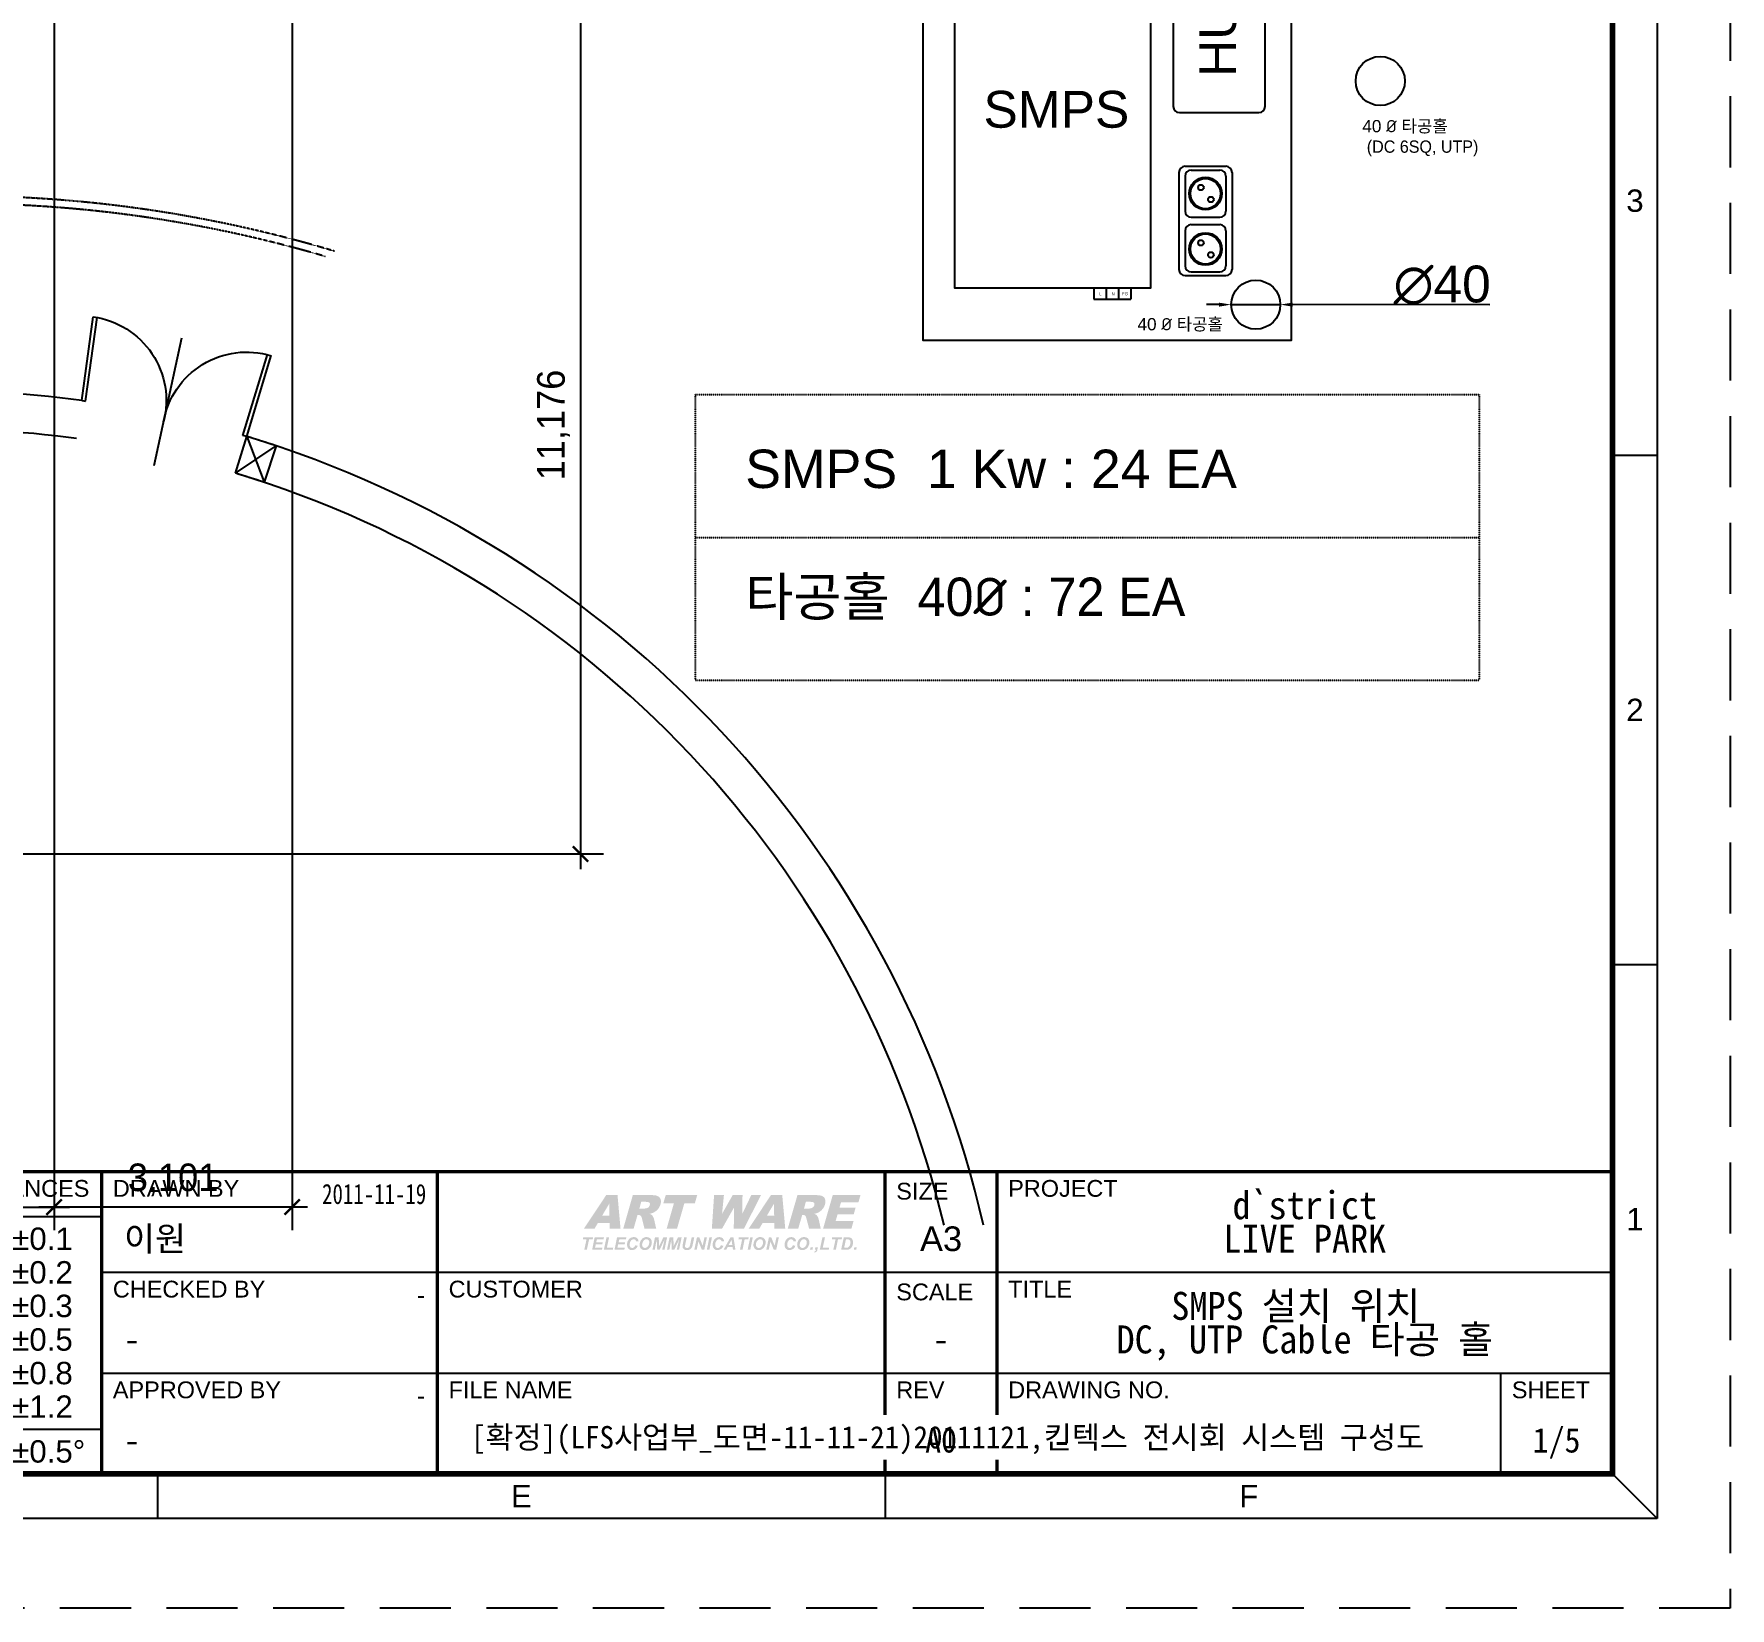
# Model space of a CAD drawing. Header units: millimetres. Extents: x -9372 to 300256, y -58520 to 166772.
# Drawn here: x 29767 to 51864, y -58520 to -38014 of the extents above; entities that cross this region are included whole.
import ezdxf
from ezdxf.enums import TextEntityAlignment as Align

# ---------------------------------------------------------------- set-up
doc = ezdxf.new("R2010")
doc.units = ezdxf.units.MM
for name, pattern in [('HIDDEN', [9.525, 6.35, -3.175]), ('HIDDEN2', [0.1875, 0.125, -0.0625]), ('JIS_02_1.0', [2, 1, -1])]:
    doc.linetypes.add(name, pattern=pattern)
for name, color, linetype in [('2-몰탈', 9, 'Continuous'), ('arredi', 3, 'Continuous'), ('Layout01', 3, 'Continuous'), ('SMPS 박스', 7, 'Continuous'), ('원본-1층 평면도$0$200-EquipID-2d', 7, 'Continuous'), ('타공홀', 1, 'Continuous')]:
    doc.layers.add(name, color=color, linetype=linetype)
doc.layers.add('Outline01', color=5, linetype='HIDDEN', plot=False)
doc.styles.add('AW01', font='GulimChe.ttf')
doc.styles.add('LAY-OUT', font='HYWULM.TTF')
doc.styles.get("Standard").update_dxf_attribs({"font": 'ARIAL.TTF'})
doc.dimstyles.new('ARTware', dxfattribs={"dimtxt": 30, "dimasz": 10, "dimexe": 1.25, "dimexo": 10, "dimtad": 1, "dimtxsty": 'Standard', "dimcen": 2.5, "dimclrt": 1, "dimadec": 0, "dimazin": 0, "dimtfac": 1, "dimtmove": 0, "dimatfit": 3, "dimfxl": 1, "dimarcsym": 0})
doc.dimstyles.new('SCALE 200', dxfattribs={"dimscale": 200, "dimtxt": 1.8, "dimasz": 1, "dimexe": 1.5, "dimexo": 2, "dimgap": 0.7, "dimtad": 1, "dimdec": 0, "dimzin": 0, "dimlunit": 6, "dimtxsty": 'LAY-OUT', "dimblk": 'ARCHTICK', "dimcen": 0, "dimdle": 1, "dimclrd": 8, "dimclre": 8, "dimclrt": 6, "dimadec": 0, "dimazin": 0, "dimtfac": 1, "dimtdec": 0, "dimtix": 1, "dimtmove": 2, "dimatfit": 0, "dimldrblk": 'ARCHTICK', "dimfxl": 1.5, "dimtolj": 1, "dimtzin": 0, "dimarcsym": 0})

# ---------------------------------------------------------------- blocks, each defined once
blk = doc.blocks.new('*D6')
at = {"layer": 'Defpoints', "color": 0}
for p in [(-626.1, 14915.9), (-586.1, 14915.9)]:
    blk.add_point(p, dxfattribs=at)
at = {"layer": 'SMPS 박스', "color": 0, "lineweight": -2}
for p, q in [((-636.1, 14915.9), (-646.1, 14915.9)), ((-626.1, 14915.9), (-586.1, 14915.9)), ((-415.6, 14915.8), (-576.1, 14915.9))]:
    blk.add_line(p, q, dxfattribs=at)
at = {"layer": 'SMPS 박스', "color": 0}
for points in [[(-636.1, 14917.5), (-636.1, 14914.2), (-626.1, 14915.9)], [(-576.1, 14917.5), (-576.1, 14914.2), (-586.1, 14915.9)]]:
    blk.add_solid(points, dxfattribs=at)
at = {"layer": 'SMPS 박스', "color": 1, "insert": (-454.3, 14931.7), "char_height": 30, "attachment_point": 5, "rotation": 359.9745}
blk.add_mtext('∅40', dxfattribs=at)
blk = doc.blocks.new('TEMPLATE_AW_A3_04')
at = {"layer": 'Layout01'}
h = blk.add_hatch(color=256, dxfattribs=at)
h.paths.add_polyline_path([(320.86, 33.9), (320.59, 36.9), (319.58, 36.9), (317.59, 33.9), (318.54, 33.9), (318.83, 34.4), (319.88, 34.4), (319.89, 33.9)])
h.paths.add_polyline_path([(319.87, 35.05), (319.21, 35.05), (319.85, 36.13)], flags=16)
h = blk.add_hatch(color=256, dxfattribs=at)
h.paths.add_polyline_path([(323.66, 36.9), (323.5, 36.9), (321.96, 36.9), (321.1, 33.9), (322.03, 33.9), (322.38, 35.12), (322.46, 35.12), (322.57, 35.11), (322.67, 35.05), (322.68, 35.04), (322.73, 34.95), (322.77, 34.82), (323, 33.9), (324.05, 33.9), (323.85, 34.77), (323.83, 34.84), (323.77, 34.96), (323.73, 35.04), (323.67, 35.11), (323.67, 35.12), (323.58, 35.17), (323.46, 35.23), (323.56, 35.25), (323.7, 35.29), (323.82, 35.35), (323.85, 35.36), (323.98, 35.44), (324.09, 35.53), (324.2, 35.64), (324.24, 35.69), (324.31, 35.8), (324.38, 35.93), (324.43, 36.07), (324.46, 36.21), (324.47, 36.33), (324.46, 36.45), (324.43, 36.56), (324.4, 36.62), (324.33, 36.71), (324.24, 36.78), (324.14, 36.83), (324.13, 36.83), (324.04, 36.86), (323.93, 36.88), (323.81, 36.89)])
h.paths.add_polyline_path([(322.71, 36.3), (323.12, 36.3), (323.25, 36.29), (323.37, 36.26), (323.45, 36.22), (323.49, 36.13), (323.47, 36), (323.45, 35.94), (323.37, 35.82), (323.32, 35.78), (323.19, 35.73), (323.03, 35.7), (322.93, 35.69), (322.54, 35.69)], flags=16)
for points in [[(327.5, 36.16), (327.71, 36.9), (324.9, 36.9), (324.68, 36.16), (325.63, 36.16), (324.98, 33.9), (325.91, 33.9), (326.56, 36.16)], [(331.89, 33.9), (333.41, 36.9), (332.54, 36.9), (331.74, 35.22), (331.76, 36.9), (330.88, 36.9), (329.93, 35.22), (330.1, 36.9), (329.22, 36.9), (329.02, 33.9), (329.93, 33.9), (331, 35.79), (330.98, 33.9)], [(342.12, 36.26), (342.3, 36.9), (339.82, 36.9), (338.96, 33.9), (341.49, 33.9), (341.68, 34.58), (340.08, 34.58), (340.25, 35.17), (341.69, 35.17), (341.87, 35.79), (340.43, 35.79), (340.56, 36.26)]]:
    blk.add_hatch(color=256, dxfattribs=at).paths.add_polyline_path(points)
h = blk.add_hatch(color=256, dxfattribs=at)
h.paths.add_polyline_path([(335.58, 33.9), (335.31, 36.9), (334.3, 36.9), (332.31, 33.9), (333.26, 33.9), (333.55, 34.4), (334.6, 34.4), (334.61, 33.9)])
h.paths.add_polyline_path([(334.59, 35.05), (333.93, 35.05), (334.57, 36.13)], flags=16)
h = blk.add_hatch(color=256, dxfattribs=at)
h.paths.add_polyline_path([(338.37, 36.9), (338.21, 36.9), (336.67, 36.9), (335.8, 33.9), (336.74, 33.9), (337.09, 35.12), (337.17, 35.12), (337.28, 35.11), (337.37, 35.05), (337.38, 35.04), (337.43, 34.95), (337.47, 34.82), (337.71, 33.9), (338.75, 33.9), (338.56, 34.77), (338.54, 34.84), (338.48, 34.96), (338.43, 35.04), (338.38, 35.11), (338.37, 35.12), (338.29, 35.17), (338.17, 35.23), (338.27, 35.25), (338.41, 35.29), (338.53, 35.35), (338.56, 35.36), (338.68, 35.44), (338.8, 35.53), (338.9, 35.64), (338.94, 35.69), (339.02, 35.8), (339.08, 35.93), (339.13, 36.07), (339.16, 36.21), (339.17, 36.33), (339.16, 36.45), (339.13, 36.56), (339.1, 36.62), (339.04, 36.71), (338.95, 36.78), (338.84, 36.83), (338.84, 36.83), (338.75, 36.86), (338.64, 36.88), (338.51, 36.89)])
h.paths.add_polyline_path([(337.42, 36.3), (337.83, 36.3), (337.96, 36.29), (338.08, 36.26), (338.15, 36.22), (338.19, 36.13), (338.18, 36), (338.16, 35.94), (338.07, 35.82), (338.02, 35.78), (337.89, 35.73), (337.74, 35.7), (337.64, 35.69), (337.25, 35.69)], flags=16)
h = blk.add_hatch(color=256, dxfattribs=at)
h.paths.add_polyline_path([(341.75, 32.22), (341.96, 32.22), (341.92, 32.01), (341.7, 32.01)])
h.paths.add_polyline_path([(341.27, 32.93), (341.31, 32.91), (341.37, 32.85), (341.38, 32.83), (341.4, 32.76), (341.41, 32.67), (341.41, 32.67), (341.4, 32.58), (341.38, 32.5), (341.36, 32.43), (341.34, 32.39), (341.3, 32.32), (341.24, 32.26), (341.21, 32.24), (341.14, 32.2), (341.13, 32.2), (341.06, 32.19), (340.96, 32.19), (340.84, 32.19), (341, 32.94), (341.13, 32.94), (341.21, 32.94)], flags=16)
h.paths.add_polyline_path([(341.04, 32.01), (341.12, 32.02), (341.19, 32.02), (341.26, 32.04), (341.33, 32.08), (341.39, 32.12), (341.42, 32.14), (341.48, 32.2), (341.53, 32.27), (341.57, 32.34), (341.57, 32.35), (341.6, 32.42), (341.62, 32.5), (341.63, 32.58), (341.64, 32.66), (341.63, 32.74), (341.62, 32.82), (341.6, 32.87), (341.57, 32.94), (341.55, 32.98), (341.49, 33.04), (341.47, 33.06), (341.39, 33.1), (341.35, 33.11), (341.27, 33.12), (341.21, 33.13), (341.11, 33.13), (340.81, 33.13), (340.57, 32.01), (340.97, 32.01)])
h.paths.add_polyline_path([(340.66, 33.13), (339.77, 33.13), (339.74, 32.94), (340.07, 32.94), (339.87, 32.01), (340.1, 32.01), (340.29, 32.94), (340.62, 32.94)])
h.paths.add_polyline_path([(339.13, 33.13), (338.9, 33.13), (338.66, 32.01), (339.46, 32.01), (339.5, 32.2), (338.93, 32.2)])
h.paths.add_polyline_path([(338.49, 32.22), (338.27, 32.22), (338.22, 32.01), (338.32, 32.01), (338.32, 31.98), (338.28, 31.91), (338.27, 31.9), (338.2, 31.87), (338.17, 31.77), (338.21, 31.77), (338.29, 31.79), (338.35, 31.83), (338.39, 31.88), (338.43, 31.95), (338.45, 32.04)])
h.paths.add_polyline_path([(337.84, 32.22), (338.05, 32.22), (338.01, 32.01), (337.79, 32.01)])
h.paths.add_polyline_path([(336.86, 32.04), (336.93, 32.01), (337.01, 31.99), (337.1, 31.99), (337.12, 31.99), (337.2, 31.99), (337.28, 32.01), (337.35, 32.04), (337.42, 32.08), (337.44, 32.09), (337.5, 32.14), (337.56, 32.19), (337.61, 32.26), (337.65, 32.33), (337.66, 32.36), (337.69, 32.44), (337.72, 32.52), (337.73, 32.59), (337.73, 32.68), (337.73, 32.73), (337.72, 32.82), (337.69, 32.89), (337.65, 32.96), (337.61, 33.02), (337.57, 33.05), (337.51, 33.09), (337.44, 33.12), (337.36, 33.14), (337.27, 33.15), (337.23, 33.15), (337.14, 33.14), (337.07, 33.12), (336.99, 33.08), (336.97, 33.07), (336.91, 33.03), (336.84, 32.97), (336.79, 32.91), (336.77, 32.88), (336.73, 32.81), (336.7, 32.74), (336.67, 32.66), (336.66, 32.61), (336.65, 32.53), (336.64, 32.45), (336.65, 32.4), (336.66, 32.31), (336.69, 32.24), (336.72, 32.17), (336.77, 32.11), (336.84, 32.06)])
h.paths.add_polyline_path([(337.5, 32.59), (337.48, 32.51), (337.45, 32.43), (337.41, 32.36), (337.36, 32.29), (337.31, 32.24), (337.28, 32.23), (337.2, 32.19), (337.13, 32.18), (337.08, 32.18), (337, 32.21), (336.94, 32.26), (336.91, 32.3), (336.88, 32.37), (336.87, 32.45), (336.87, 32.49), (336.88, 32.57), (336.9, 32.65), (336.94, 32.73), (336.98, 32.8), (336.99, 32.81), (337.04, 32.87), (337.1, 32.92), (337.17, 32.95), (337.25, 32.95), (337.29, 32.95), (337.37, 32.93), (337.43, 32.88), (337.47, 32.83), (337.49, 32.76), (337.5, 32.67), (337.5, 32.67)], flags=16)
h.paths.add_polyline_path([(336.12, 33.15), (336.05, 33.14), (335.97, 33.13), (335.89, 33.1), (335.82, 33.06), (335.82, 33.06), (335.75, 33.02), (335.69, 32.96), (335.64, 32.89), (335.6, 32.82), (335.59, 32.79), (335.56, 32.72), (335.54, 32.64), (335.53, 32.56), (335.53, 32.47), (335.53, 32.4), (335.54, 32.31), (335.56, 32.23), (335.6, 32.17), (335.64, 32.11), (335.66, 32.09), (335.72, 32.05), (335.79, 32.01), (335.87, 31.99), (335.96, 31.99), (335.98, 31.99), (336.06, 32), (336.14, 32.02), (336.21, 32.05), (336.28, 32.09), (336.3, 32.11), (336.36, 32.16), (336.41, 32.22), (336.45, 32.3), (336.48, 32.38), (336.25, 32.41), (336.23, 32.36), (336.19, 32.29), (336.14, 32.24), (336.13, 32.23), (336.06, 32.19), (335.98, 32.18), (335.95, 32.18), (335.88, 32.2), (335.82, 32.25), (335.79, 32.3), (335.76, 32.37), (335.75, 32.46), (335.75, 32.47), (335.76, 32.55), (335.77, 32.63), (335.8, 32.71), (335.83, 32.77), (335.88, 32.84), (335.93, 32.89), (335.96, 32.91), (336.03, 32.94), (336.11, 32.95), (336.18, 32.94), (336.25, 32.9), (336.3, 32.85), (336.32, 32.76), (336.54, 32.78), (336.53, 32.85), (336.5, 32.93), (336.46, 32.99), (336.41, 33.05), (336.35, 33.09), (336.28, 33.12), (336.2, 33.14)])
h.paths.add_polyline_path([(334.25, 32.76), (334.56, 32.01), (334.77, 32.01), (335.01, 33.13), (334.79, 33.13), (334.63, 32.38), (334.33, 33.13), (334.12, 33.13), (333.88, 32.01), (334.1, 32.01)])
h.paths.add_polyline_path([(333.23, 33.14), (333.15, 33.12), (333.08, 33.08), (333.06, 33.07), (332.99, 33.03), (332.93, 32.97), (332.88, 32.91), (332.86, 32.88), (332.82, 32.81), (332.79, 32.74), (332.76, 32.66), (332.75, 32.61), (332.74, 32.53), (332.73, 32.45), (332.73, 32.4), (332.75, 32.31), (332.78, 32.24), (332.81, 32.17), (332.86, 32.11), (332.93, 32.06), (332.95, 32.04), (333.02, 32.01), (333.1, 31.99), (333.19, 31.99), (333.2, 31.99), (333.29, 31.99), (333.37, 32.01), (333.44, 32.04), (333.51, 32.08), (333.53, 32.09), (333.59, 32.14), (333.65, 32.19), (333.7, 32.26), (333.74, 32.33), (333.75, 32.36), (333.78, 32.44), (333.8, 32.52), (333.82, 32.59), (333.82, 32.68), (333.82, 32.73), (333.81, 32.82), (333.78, 32.89), (333.74, 32.96), (333.69, 33.02), (333.66, 33.05), (333.6, 33.09), (333.52, 33.12), (333.45, 33.14), (333.36, 33.15), (333.32, 33.15)])
h.paths.add_polyline_path([(333.19, 32.92), (333.26, 32.95), (333.34, 32.95), (333.38, 32.95), (333.46, 32.93), (333.52, 32.88), (333.56, 32.83), (333.58, 32.76), (333.59, 32.67), (333.59, 32.67), (333.59, 32.59), (333.57, 32.51), (333.54, 32.43), (333.5, 32.36), (333.45, 32.29), (333.4, 32.24), (333.37, 32.23), (333.29, 32.19), (333.21, 32.18), (333.17, 32.18), (333.09, 32.21), (333.03, 32.26), (333, 32.3), (332.97, 32.37), (332.96, 32.45), (332.96, 32.49), (332.97, 32.57), (332.99, 32.65), (333.02, 32.73), (333.07, 32.8), (333.08, 32.81), (333.13, 32.87)], flags=16)
h.paths.add_polyline_path([(332.22, 32.01), (332.45, 33.13), (332.68, 33.13), (332.45, 32.01)])
h.paths.add_polyline_path([(332.31, 33.13), (331.43, 33.13), (331.39, 32.94), (331.72, 32.94), (331.53, 32.01), (331.76, 32.01), (331.95, 32.94), (332.28, 32.94)])
h.paths.add_polyline_path([(330.85, 32.44), (330.51, 32.44), (330.78, 32.89)], flags=16)
h.paths.add_polyline_path([(330.43, 32.26), (330.87, 32.26), (330.91, 32.01), (331.13, 32.01), (330.95, 33.13), (330.69, 33.13), (330.06, 32.01), (330.3, 32.01)])
h.paths.add_polyline_path([(330.07, 32.93), (330.03, 32.99), (329.98, 33.05), (329.92, 33.09), (329.85, 33.12), (329.77, 33.14), (329.69, 33.15), (329.62, 33.14), (329.54, 33.13), (329.46, 33.1), (329.39, 33.06), (329.39, 33.06), (329.32, 33.02), (329.26, 32.96), (329.21, 32.89), (329.17, 32.82), (329.16, 32.79), (329.13, 32.72), (329.11, 32.64), (329.1, 32.56), (329.09, 32.47), (329.1, 32.4), (329.11, 32.31), (329.13, 32.23), (329.17, 32.17), (329.21, 32.11), (329.23, 32.09), (329.29, 32.05), (329.36, 32.01), (329.44, 31.99), (329.53, 31.99), (329.55, 31.99), (329.63, 32), (329.71, 32.02), (329.78, 32.05), (329.85, 32.09), (329.87, 32.11), (329.93, 32.16), (329.98, 32.22), (330.02, 32.3), (330.05, 32.38), (329.82, 32.41), (329.8, 32.36), (329.76, 32.29), (329.71, 32.24), (329.7, 32.23), (329.63, 32.19), (329.55, 32.18), (329.52, 32.18), (329.45, 32.2), (329.39, 32.25), (329.36, 32.3), (329.33, 32.37), (329.32, 32.46), (329.32, 32.47), (329.33, 32.55), (329.34, 32.63), (329.37, 32.71), (329.4, 32.77), (329.45, 32.84), (329.5, 32.89), (329.53, 32.91), (329.6, 32.94), (329.68, 32.95), (329.75, 32.94), (329.82, 32.9), (329.87, 32.85), (329.89, 32.76), (330.11, 32.78), (330.1, 32.85)])
h.paths.add_polyline_path([(328.57, 32.01), (328.8, 33.13), (329.03, 33.13), (328.8, 32.01)])
h.paths.add_polyline_path([(328.13, 32.01), (328.34, 32.01), (328.58, 33.13), (328.36, 33.13), (328.2, 32.38), (327.9, 33.13), (327.69, 33.13), (327.45, 32.01), (327.67, 32.01), (327.82, 32.76)])
h.paths.add_polyline_path([(326.4, 32.29), (326.41, 32.21), (326.45, 32.15), (326.5, 32.09), (326.56, 32.04), (326.63, 32.01), (326.71, 31.99), (326.8, 31.99), (326.84, 31.99), (326.93, 32), (327, 32.02), (327.07, 32.05), (327.13, 32.1), (327.18, 32.15), (327.23, 32.22), (327.25, 32.27), (327.28, 32.34), (327.3, 32.42), (327.32, 32.52), (327.45, 33.13), (327.22, 33.13), (327.09, 32.52), (327.08, 32.45), (327.05, 32.36), (327.03, 32.31), (327.01, 32.26), (326.95, 32.21), (326.89, 32.19), (326.81, 32.18), (326.73, 32.19), (326.67, 32.23), (326.64, 32.26), (326.62, 32.33), (326.62, 32.37), (326.65, 32.52), (326.78, 33.13), (326.55, 33.13), (326.43, 32.54), (326.41, 32.46), (326.4, 32.4), (326.4, 32.33)])
h.paths.add_polyline_path([(326.1, 32.94), (325.88, 32.01), (326.09, 32.01), (326.32, 33.13), (325.99, 33.13), (325.61, 32.34), (325.58, 33.13), (325.25, 33.13), (325.01, 32.01), (325.22, 32.01), (325.4, 32.94), (325.44, 32.01), (325.66, 32.01)])
h.paths.add_polyline_path([(324.8, 32.94), (324.58, 32.01), (324.79, 32.01), (325.02, 33.13), (324.69, 33.13), (324.31, 32.34), (324.27, 33.13), (323.94, 33.13), (323.71, 32.01), (323.92, 32.01), (324.09, 32.94), (324.14, 32.01), (324.35, 32.01)])
h.paths.add_polyline_path([(323.15, 33.15), (323.07, 33.14), (322.99, 33.12), (322.92, 33.08), (322.9, 33.07), (322.83, 33.03), (322.77, 32.97), (322.72, 32.91), (322.69, 32.88), (322.65, 32.81), (322.62, 32.74), (322.6, 32.66), (322.58, 32.61), (322.57, 32.53), (322.57, 32.45), (322.57, 32.4), (322.58, 32.31), (322.61, 32.24), (322.64, 32.17), (322.69, 32.11), (322.76, 32.06), (322.79, 32.04), (322.86, 32.01), (322.94, 31.99), (323.02, 31.99), (323.04, 31.99), (323.12, 31.99), (323.2, 32.01), (323.28, 32.04), (323.35, 32.08), (323.36, 32.09), (323.42, 32.14), (323.48, 32.19), (323.53, 32.26), (323.57, 32.33), (323.59, 32.36), (323.62, 32.44), (323.64, 32.52), (323.65, 32.59), (323.66, 32.68), (323.65, 32.73), (323.64, 32.82), (323.61, 32.89), (323.58, 32.96), (323.53, 33.02), (323.49, 33.05), (323.43, 33.09), (323.36, 33.12), (323.28, 33.14), (323.19, 33.15)])
h.paths.add_polyline_path([(323.37, 32.43), (323.33, 32.36), (323.28, 32.29), (323.23, 32.24), (323.2, 32.23), (323.13, 32.19), (323.05, 32.18), (323, 32.18), (322.93, 32.21), (322.86, 32.26), (322.83, 32.3), (322.8, 32.37), (322.79, 32.45), (322.79, 32.49), (322.81, 32.57), (322.83, 32.65), (322.86, 32.73), (322.9, 32.8), (322.91, 32.81), (322.96, 32.87), (323.03, 32.92), (323.1, 32.95), (323.17, 32.95), (323.22, 32.95), (323.29, 32.93), (323.36, 32.88), (323.39, 32.83), (323.42, 32.76), (323.43, 32.67), (323.43, 32.67), (323.42, 32.59), (323.4, 32.51)], flags=16)
h.paths.add_polyline_path([(321.88, 32.18), (321.8, 32.2), (321.74, 32.25), (321.71, 32.3), (321.68, 32.37), (321.67, 32.46), (321.67, 32.47), (321.68, 32.55), (321.7, 32.63), (321.72, 32.71), (321.76, 32.77), (321.8, 32.84), (321.86, 32.89), (321.88, 32.91), (321.96, 32.94), (322.03, 32.95), (322.11, 32.94), (322.18, 32.9), (322.22, 32.85), (322.24, 32.76), (322.47, 32.78), (322.45, 32.85), (322.43, 32.93), (322.39, 32.99), (322.33, 33.05), (322.28, 33.09), (322.21, 33.12), (322.13, 33.14), (322.04, 33.15), (321.97, 33.14), (321.89, 33.13), (321.81, 33.1), (321.74, 33.06), (321.74, 33.06), (321.67, 33.02), (321.62, 32.96), (321.57, 32.89), (321.53, 32.82), (321.51, 32.79), (321.48, 32.72), (321.46, 32.64), (321.45, 32.56), (321.45, 32.47), (321.45, 32.4), (321.46, 32.31), (321.49, 32.23), (321.52, 32.17), (321.56, 32.11), (321.59, 32.09), (321.65, 32.05), (321.72, 32.01), (321.8, 31.99), (321.89, 31.99), (321.9, 31.99), (321.98, 32), (322.06, 32.02), (322.14, 32.05), (322.2, 32.09), (322.23, 32.11), (322.28, 32.16), (322.33, 32.22), (322.37, 32.3), (322.41, 32.38), (322.18, 32.41), (322.16, 32.36), (322.12, 32.29), (322.06, 32.24), (322.05, 32.23), (321.98, 32.19), (321.9, 32.18)])
h.paths.add_polyline_path([(321.38, 33.13), (320.55, 33.13), (320.32, 32.01), (321.2, 32.01), (321.24, 32.2), (320.58, 32.2), (320.65, 32.5), (321.23, 32.5), (321.27, 32.69), (320.69, 32.69), (320.75, 32.94), (321.35, 32.94)])
h.paths.add_polyline_path([(319.84, 33.13), (319.61, 33.13), (319.37, 32.01), (320.17, 32.01), (320.21, 32.2), (319.64, 32.2)])
h.paths.add_polyline_path([(319.38, 33.13), (318.55, 33.13), (318.32, 32.01), (319.2, 32.01), (319.24, 32.2), (318.58, 32.2), (318.65, 32.5), (319.23, 32.5), (319.27, 32.69), (318.69, 32.69), (318.75, 32.94), (319.35, 32.94)])
h.paths.add_polyline_path([(318.41, 33.13), (317.53, 33.13), (317.49, 32.94), (317.82, 32.94), (317.62, 32.01), (317.85, 32.01), (318.05, 32.94), (318.37, 32.94)])
for p, q in [((413.5, 289), (413.5, 8)), ((409.5, 103), (413.5, 103)), ((409.5, 57.5), (413.5, 57.5)), ((227.5, 35), (274.5, 35)), ((274.5, 30), (409.5, 30)), ((274.5, 21), (409.5, 21)), ((399.5, 21), (399.5, 12)), ((247.5, 16), (274.5, 16)), ((279.5, 12), (279.5, 8)), ((344.5, 12), (344.5, 8)), ((409.5, 12), (413.5, 8)), ((413.5, 8), (19.5, 8))]:
    blk.add_line(p, q, dxfattribs=at)
at = {"layer": 'Layout01', "const_width": 0.5}
blk.add_lwpolyline([(19.5, 285), (409.5, 285), (409.5, 12), (19.5, 12)], close=True, dxfattribs=at)
at = {"layer": 'Layout01', "const_width": 0.3}
for points in [[(19.5, 39), (409.5, 39)], [(274.5, 39), (274.5, 12)], [(304.5, 39), (304.5, 12)], [(344.5, 39), (344.5, 12)], [(354.5, 39), (354.5, 12)]]:
    blk.add_lwpolyline(points, dxfattribs=at)
at = {"layer": 'Outline01'}
blk.add_lwpolyline([(0, 297), (420, 297), (420, 0), (0, 0)], close=True, dxfattribs=at)
at = {"layer": 'Layout01'}
for s, height, p in [('3', 2, (411.5, 125.75)), ('2', 2, (411.5, 80.25)), ('GENERAL TOLERANCES', 1.5, (261, 37.5)), ('1', 2, (411.5, 34.75)), ('A3', 2.2, (349.5, 33)), ('E', 2, (312, 10)), ('F', 2, (377, 10))]:
    blk.add_text(s, height=height, dxfattribs=at).set_placement(p, align=Align.MIDDLE_CENTER)
for s, height, p in [('DRAWN BY', 1.5, (275.5, 37.5)), ('PROJECT', 1.5, (355.5, 37.5)), ('%%P0.1', 2, (266.5, 33)), ('%%P0.2', 2, (266.5, 30)), ('CHECKED BY', 1.5, (275.5, 28.5)), ('CUSTOMER', 1.5, (305.5, 28.5)), ('TITLE', 1.5, (355.5, 28.5)), ('%%P0.3', 2, (266.5, 27)), ('%%P0.5', 2, (266.5, 24)), ('%%P0.8', 2, (266.5, 21)), ('APPROVED BY', 1.5, (275.5, 19.5)), ('FILE NAME', 1.5, (305.5, 19.5)), ('REV', 1.5, (345.5, 19.5)), ('DRAWING NO.', 1.5, (355.5, 19.5)), ('SHEET', 1.5, (400.5, 19.5)), ('%%P1.2', 2, (266.5, 18)), ('%%P0.5%%D', 2, (266.5, 14))]:
    blk.add_text(s, height=height, dxfattribs=at).set_placement(p, align=Align.MIDDLE_LEFT)
for s, p in [('SIZE', (345.5, 38)), ('SCALE', (345.5, 29))]:
    blk.add_text(s, height=1.5, dxfattribs=at).set_placement(p, align=Align.TOP_LEFT)
at = {"layer": 'Layout01', "color": 2, "style": 'AW01', "width": 0.8}
for tag, p in [('DWG_DATE', (303.5, 37)), ('CHECKED_DATE', (303.5, 28)), ('APPROVED_DATE', (303.5, 19))]:
    blk.add_attdef(tag, text='', height=1.8, dxfattribs=at).set_placement(p, align=Align.MIDDLE_RIGHT)
at = {"layer": 'Layout01', "color": 2, "style": 'AW01'}
for tag, height, p in [('PROJECT1', 2.5, (382, 36)), ('PROJECT2', 2.5, (382, 33)), ('TITLE1', 2.5, (382, 27)), ('SCALE', 2.2, (349.5, 24)), ('TITLE2', 2.5, (382, 24)), ('SHEET', 2.2, (404.5, 15))]:
    blk.add_attdef(tag, text='', height=height, dxfattribs=at).set_placement(p, align=Align.MIDDLE_CENTER)
for tag, p in [('DRAWN_NAME', (276.5, 33)), ('CHECKED_NAME', (276.5, 24)), ('CUSTOMER', (306.5, 24)), ('APPROVED_NAME', (276.5, 15))]:
    blk.add_attdef(tag, text='', height=2.2, dxfattribs=at).set_placement(p, align=Align.MIDDLE_LEFT)
at = {"layer": 'Layout01', "insert": (307.5, 15), "char_height": 2, "attachment_point": 4, "style": 'AW01', "bg_fill": 2}
blk.add_mtext('[확정](LFS사업부_도면-11-11-21)20111121,킨텍스 전시회 시스템 구성도', dxfattribs=at)
at = {"layer": 'Layout01', "color": 2, "style": 'AW01'}
blk.add_attdef('REV', text='', height=2.2, dxfattribs=at).set_placement((349.5, 15), align=Align.MIDDLE_CENTER)
blk.add_attdef('DRAWING_NO', text='', height=2.5, dxfattribs=at).set_placement((359.5, 15), align=Align.MIDDLE_LEFT)
blk = doc.blocks.new('A$C0E6B04B3')
at = {"layer": '2-몰탈', "color": 8, "ltscale": 0.5}
for p, q in [((766, 2302), (0, 1512)), ((802, 2267), (37, 1478)), ((766, 2302), (802, 2267)), ((2418, 929), (1786, 30)), ((2459, 900), (1826, 0)), ((2459, 900), (2418, 929))]:
    blk.add_line(p, q, dxfattribs=at)
for centre, start, end in [((766, 2302), 225.8758, 322.6302), ((2459, 900), 138.1273, 234.8817)]:
    blk.add_arc(centre, 1100, start, end, dxfattribs=at)
blk = doc.blocks.new('바닥')
at = {"layer": '2-몰탈', "color": 8, "ltscale": 0.5}
for p, q in [((251753.3, -27608.2), (252115.7, -25946.6)), ((252815.9, -27709.8), (253344.2, -27353.1)), ((252960.5, -27231.2), (253185.9, -27827.4))]:
    blk.add_line(p, q, dxfattribs=at)
at = {"layer": '2-몰탈', "color": 1, "linetype": 'HIDDEN2', "ltscale": 3}
for radius, start, end in [(17100, 73.33701, 146.87759), (17000, 73.66138, 146.87114)]:
    blk.add_arc((249199, -41198.5), radius, start, end, dxfattribs=at)
at = {"layer": 'arredi', "color": 3, "linetype": 'Continuous', "ltscale": 10}
for p, q in [((252815.9, -27709.8), (252960.5, -27231.2)), ((253344.2, -27353.1), (253185.9, -27827.4))]:
    blk.add_line(p, q, dxfattribs=at)
for radius, start, end in [(14000, 82.19855, 101.21216), (13500, 82.19855, 101.20903), (14000, 12.91522, 73.19261), (14000, 71.54494, 73.19261), (13500, 13.40231, 73.19261), (13500, 71.54494, 73.19261)]:
    blk.add_arc((248912.3, -40633.1), radius, start, end, dxfattribs=at)
at = {"layer": '2-몰탈', "color": 8, "ltscale": 0.5, "xscale": -1, "rotation": 128.0743309620538}
blk.add_blockref('A$C0E6B04B3', (252152.3, -24740.4), dxfattribs=at)
blk = doc.blocks.new('_ARCHTICK')
at = {"color": 0, "linetype": 'ByBlock', "const_width": 0.15}
blk.add_lwpolyline([(-0.5, -0.5), (0.5, 0.5)], dxfattribs=at)
blk = doc.blocks.new('*D49')
at = {"layer": 'Defpoints', "color": 0, "ltscale": 0.5}
for p in [(118566, 17555), (107621, 16909), (118566, 1133)]:
    blk.add_point(p, dxfattribs=at)
at = {"layer": '원본-1층 평면도$0$200-EquipID-2d', "color": 8, "lineweight": -2, "ltscale": 0.5}
for p, q in [((118566, 17155), (118566, 833)), ((107621, 16509), (107621, 833)), ((107421, 1133), (118766, 1133))]:
    blk.add_line(p, q, dxfattribs=at)
at = {"layer": '원본-1층 평면도$0$200-EquipID-2d', "color": 8, "lineweight": -2, "ltscale": 0.5, "xscale": 200, "yscale": 200, "zscale": 200, "rotation": 180}
blk.add_blockref('_ARCHTICK', (107621, 1133), dxfattribs=at)
at = {"layer": '원본-1층 평면도$0$200-EquipID-2d', "color": 8, "lineweight": -2, "ltscale": 0.5, "xscale": 200, "yscale": 200, "zscale": 200}
blk.add_blockref('_ARCHTICK', (118566, 1133), dxfattribs=at)
at = {"layer": '원본-1층 평면도$0$200-EquipID-2d', "color": 6, "ltscale": 0.5, "insert": (113093, 1488), "char_height": 360, "attachment_point": 5, "style": 'LAY-OUT'}
blk.add_mtext('\\A1;10,945', dxfattribs=at)
blk = doc.blocks.new('*D50')
at = {"layer": 'Defpoints', "color": 0, "ltscale": 0.5}
for p in [(121667, 20595), (118566, 17555), (118566, 1133)]:
    blk.add_point(p, dxfattribs=at)
at = {"layer": '원본-1층 평면도$0$200-EquipID-2d', "color": 8, "lineweight": -2, "ltscale": 0.5}
for p, q in [((121667, 20195), (121667, 833)), ((118566, 17155), (118566, 833)), ((121867, 1133), (118366, 1133))]:
    blk.add_line(p, q, dxfattribs=at)
at = {"layer": '원본-1층 평면도$0$200-EquipID-2d', "color": 8, "lineweight": -2, "ltscale": 0.5, "xscale": 200, "yscale": 200, "zscale": 200, "rotation": 180}
blk.add_blockref('_ARCHTICK', (118566, 1133), dxfattribs=at)
at = {"layer": '원본-1층 평면도$0$200-EquipID-2d', "color": 8, "lineweight": -2, "ltscale": 0.5, "xscale": 200, "yscale": 200, "zscale": 200}
blk.add_blockref('_ARCHTICK', (121667, 1133), dxfattribs=at)
at = {"layer": '원본-1층 평면도$0$200-EquipID-2d', "color": 6, "ltscale": 0.5, "insert": (120116, 1487), "char_height": 360, "attachment_point": 5, "style": 'LAY-OUT'}
blk.add_mtext('\\A1;3,101', dxfattribs=at)
blk = doc.blocks.new('*D32')
at = {"layer": 'Defpoints', "color": 0, "ltscale": 0.5}
for p in [(107621, 16909), (100090, 5733), (125424, 5733)]:
    blk.add_point(p, dxfattribs=at)
at = {"layer": '원본-1층 평면도$0$200-EquipID-2d', "color": 8, "lineweight": -2, "ltscale": 0.5}
for p, q in [((125424, 17109), (125424, 5533)), ((108021, 16909), (125724, 16909)), ((100490, 5733), (125724, 5733))]:
    blk.add_line(p, q, dxfattribs=at)
at = {"layer": '원본-1층 평면도$0$200-EquipID-2d', "color": 8, "lineweight": -2, "ltscale": 0.5, "xscale": 200, "yscale": 200, "zscale": 200}
for p, rotation in [((125424, 16909), 90), ((125424, 5733), 270)]:
    blk.add_blockref('_ARCHTICK', p, dxfattribs=dict(at, rotation=rotation))
at = {"layer": '원본-1층 평면도$0$200-EquipID-2d', "color": 6, "ltscale": 0.5, "insert": (125072, 11321), "char_height": 360, "attachment_point": 5, "rotation": 90, "style": 'LAY-OUT'}
blk.add_mtext('\\A1;11,176', dxfattribs=at)
blk = doc.blocks.new('SMPS 박스')
at = {"layer": 'SMPS 박스'}
for p, q in [((-673.286, 15209.107), (-673.286, 15077.259)), ((-668.286, 15214.107), (-603.459, 15214.107)), ((-598.459, 15077.259), (-598.459, 15209.107)), ((-668.286, 15072.259), (-603.459, 15072.259)), ((-663.588, 15028.482), (-630.403, 15028.482)), ((-668.588, 15023.482), (-668.588, 14944.543)), ((-663.588, 15020.482), (-663.588, 14992.013)), ((-658.588, 15025.482), (-635.403, 15025.482)), ((-630.403, 15020.482), (-630.403, 14992.013)), ((-625.403, 15023.482), (-625.403, 14944.543)), ((-658.588, 14987.013), (-635.403, 14987.013)), ((-663.588, 14976.013), (-663.588, 14947.543)), ((-658.588, 14981.013), (-635.403, 14981.013)), ((-630.403, 14976.013), (-630.403, 14947.543)), ((-737.842, 14929.539), (-737.842, 14920.447)), ((-737.842, 14929.539), (-707.842, 14929.539)), ((-727.842, 14929.539), (-727.842, 14920.447)), ((-717.842, 14929.539), (-717.842, 14920.447)), ((-707.842, 14929.539), (-707.842, 14920.447)), ((-663.588, 14939.543), (-630.403, 14939.543)), ((-658.588, 14942.543), (-635.403, 14942.543)), ((-737.842, 14920.447), (-707.842, 14920.447))]:
    blk.add_line(p, q, dxfattribs=at)
for points in [[(-877.107, 15287.055), (-877.107, 14887.055), (-577.107, 14887.055), (-577.107, 15287.055)], [(-851.49, 15214.539), (-851.49, 14929.539), (-691.49, 14929.539), (-691.49, 15214.539)]]:
    blk.add_lwpolyline(points, close=True, dxfattribs=at)
for points in [[(-804.954, 15246.593), (-802.478, 15246.593, -0.41421356), (-797.478, 15241.593), (-797.478, 15214.539), (-809.954, 15214.539), (-809.954, 15241.593, -0.41421356)], [(-737.724, 15246.593, -0.41421356), (-732.724, 15241.593), (-732.724, 15214.539), (-745.2, 15214.539), (-745.2, 15241.593, -0.41421356), (-740.2, 15246.593)]]:
    blk.add_lwpolyline(points, format="xyb", close=True, dxfattribs=at)
for centre, radius in [((-646.995, 15006.247), 13.266), ((-646.995, 15006.247), 12.266), ((-650.719, 15011.255), 2.279), ((-642.593, 15001.46), 2.279), ((-646.995, 14961.162), 13.266), ((-646.995, 14961.162), 12.266), ((-650.719, 14966.17), 2.279), ((-642.593, 14956.375), 2.279)]:
    blk.add_circle(centre, radius, dxfattribs=at)
at = {"layer": 'SMPS 박스', "color": 5}
blk.add_circle((-606.083, 14915.866), 20, dxfattribs=at)
at = {"layer": 'SMPS 박스'}
for centre, start, end in [((-668.286, 15209.107), 90, 180), ((-603.459, 15209.107), 0, 90), ((-668.286, 15077.259), 180, 270), ((-603.459, 15077.259), 270, 0), ((-663.588, 15023.482), 90, 180), ((-630.403, 15023.482), 0, 90), ((-658.588, 15020.482), 90, 180), ((-635.403, 15020.482), 0, 90), ((-658.588, 14992.013), 180, 270), ((-635.403, 14992.013), 270, 0), ((-658.588, 14976.013), 90, 180), ((-635.403, 14976.013), 0, 90), ((-663.588, 14944.543), 180, 270), ((-658.588, 14947.543), 180, 270), ((-635.403, 14947.543), 270, 0), ((-630.403, 14944.543), 270, 0)]:
    blk.add_arc(centre, 5, start, end, dxfattribs=at)
at = {"layer": 'SMPS 박스', "insert": (-652.063, 15101.222), "char_height": 30, "width": 7.09247, "attachment_point": 1, "rotation": 90}
blk.add_mtext('HUB', dxfattribs=at)
at = {"layer": 'SMPS 박스', "attachment_point": 1}
for s, insert, char_height, width in [('SMPS', (-827.79, 15089.919), 30, 7.09247), ('L', (-733.529, 14926.015), 2.5, 7.09247), ('N', (-723.529, 14926.015), 2.5, 7.09247), ('FG', (-714.981, 14926.015), 2.5, 7.09247), ('{\\C5;40 \\fISOCPEUR|b0|i0|c0|p34;%%C\\fArial|b0|i0|c0|p34; \\fGulim|b0|i0|c129|p50;타공홀}', (-702.386, 14904.943), 10, 131.77072)]:
    blk.add_mtext(s, dxfattribs=dict(at, insert=insert, char_height=char_height, width=width))
at = {"layer": 'SMPS 박스'}
dim = blk.add_diameter_dim_2p(p1=(-626.083, 14915.875), p2=(-586.083, 14915.857), dimstyle='ARTware', dxfattribs=at)
dim.commit()
dim.dimension.update_dxf_attribs({"geometry": '*D6', "text_midpoint": (-454.277, 14915.798), "dimtype": 131})
blk = doc.blocks.new('마루바닥')
at = {"layer": '원본-1층 평면도$0$200-EquipID-2d', "color": 8, "ltscale": 0.5}
for p1, picture, middle in [((121666.96092, 20595.15483), '*D50', (120116.33833, 1487.35864)), ((107621.06807, 16908.6852), '*D49', (113093.39191, 1487.59832))]:
    dim = blk.add_linear_dim(base=(118565.71575, 1132.60498), p1=p1, p2=(118565.71575, 17555.3505), dimstyle='SCALE 200', override={"dimfxl": 2}, dxfattribs=at)
    dim.commit()
    dim.dimension.update_dxf_attribs({"geometry": picture, "text_midpoint": middle})
dim = blk.add_linear_dim(base=(125423.56565, 5732.69532), p1=(107621.06807, 16908.6852), p2=(100090.40321, 5732.69532), angle=90, dimstyle='SCALE 200', override={"dimfxl": 2}, dxfattribs=at)
dim.commit()
dim.dimension.update_dxf_attribs({"geometry": '*D32', "text_midpoint": (125072.40719, 11320.69026)})

msp = doc.modelspace()

# ---------------------------------------------------------------- linework, layer by layer
at = {"linetype": 'JIS_02_1.0'}
for p, q in [((38380, -42712), (48595, -42712)), ((38380, -42712), (38380, -46434)), ((48595, -42712), (48595, -46434)), ((38380, -44573), (48595, -44573)), ((38380, -46434), (48595, -46434))]:
    msp.add_line(p, q, dxfattribs=at)
at = {"layer": '타공홀', "color": 1}
msp.add_circle((47307, -38627), 320, dxfattribs=at)

# ---------------------------------------------------------------- block references
at = {"layer": 'SMPS 박스', "xscale": 16, "yscale": 16, "zscale": 16}
msp.add_blockref('SMPS 박스', (55382, -280194), dxfattribs=at)

# ---------------------------------------------------------------- texts
at = {"attachment_point": 1}
for s, insert, char_height, width in [('40 {\\fISOCPEUR|b0|i0|c0|p34;%%C} {\\fGulim|b0|i0|c129|p50;타공홀\\P (DC 6SQ, UTP)}', (47073, -39135), 160, 3050.62), ('SMPS  1 Kw : 24 EA \\P\\P{\\fGulim|b0|i0|c129|p50;타공홀  40\\fISOCPEUR|b0|i0|c0|p34;%%C\\fGulim|b0|i0|c129|p50; : 72 EA}', (39034, -43429), 500, 9340.36)]:
    msp.add_mtext(s, dxfattribs=dict(at, insert=insert, char_height=char_height, width=width))

# ---------------------------------------------------------------- next in the draw order: block references
ref = msp.add_blockref('TEMPLATE_AW_A3_04', (-9372, -58520), dxfattribs=dict(xscale=145.8000000000175, yscale=145.7999999999884, zscale=145.8))
ref.add_attrib('PROJECT1', 'd`strict', dxfattribs={"layer": 'Layout01', "color": 5, "height": 364.5, "style": 'AW01'}).set_placement((46324, -53271), align=Align.MIDDLE_CENTER)
ref.add_attrib('PROJECT2', 'LIVE PARK', dxfattribs={"layer": 'Layout01', "color": 5, "height": 364.5, "style": 'AW01'}).set_placement((46324, -53708), align=Align.MIDDLE_CENTER)
ref.add_attrib('TITLE1', 'SMPS 설치 위치 ', dxfattribs={"layer": 'Layout01', "color": 5, "height": 364.5, "style": 'AW01'}).set_placement((46324, -54583), align=Align.MIDDLE_CENTER)
ref.add_attrib('TITLE2', 'DC, UTP Cable 타공 홀', dxfattribs={"layer": 'Layout01', "color": 5, "height": 364.5, "style": 'AW01'}).set_placement((46324, -55020), align=Align.MIDDLE_CENTER)
ref.add_attrib('DRAWING_NO', '-', dxfattribs={"layer": 'Layout01', "color": 2, "height": 364, "style": 'AW01'}).set_placement((43043, -56333), align=Align.MIDDLE_LEFT)
ref.add_attrib('SHEET', '1/5', dxfattribs={"layer": 'Layout01', "color": 5, "height": 320.8, "style": 'AW01'}).set_placement((49604, -56333), align=Align.MIDDLE_CENTER)
ref.add_attrib('SCALE', '-', dxfattribs={"layer": 'Layout01', "color": 2, "height": 321, "style": 'AW01'}).set_placement((41585, -55020), align=Align.MIDDLE_CENTER)
ref.add_attrib('REV', 'A0', dxfattribs={"layer": 'Layout01', "color": 5, "height": 320.8, "style": 'AW01'}).set_placement((41585, -56333), align=Align.MIDDLE_CENTER)
ref.add_attrib('DWG_DATE', '2011-11-19', dxfattribs={"layer": 'Layout01', "color": 5, "height": 262.4, "style": 'AW01', "width": 0.8}).set_placement((34878, -53125), align=Align.MIDDLE_RIGHT)
ref.add_attrib('DRAWN_NAME', '이원', dxfattribs={"layer": 'Layout01', "color": 5, "height": 320.8, "style": 'AW01'}).set_placement((30942, -53708), align=Align.MIDDLE_LEFT)
ref.add_attrib('CHECKED_DATE', '-', dxfattribs={"layer": 'Layout01', "color": 2, "height": 262, "style": 'AW01', "width": 0.8}).set_placement((34878, -54437), align=Align.MIDDLE_RIGHT)
ref.add_attrib('CHECKED_NAME', '-', dxfattribs={"layer": 'Layout01', "color": 2, "height": 321, "style": 'AW01'}).set_placement((30942, -55020), align=Align.MIDDLE_LEFT)
ref.add_attrib('APPROVED_DATE', '-', dxfattribs={"layer": 'Layout01', "color": 2, "height": 262, "style": 'AW01', "width": 0.8}).set_placement((34878, -55749), align=Align.MIDDLE_RIGHT)
ref.add_attrib('APPROVED_NAME', '-', dxfattribs={"layer": 'Layout01', "color": 2, "height": 321, "style": 'AW01'}).set_placement((30942, -56333), align=Align.MIDDLE_LEFT)

# ---------------------------------------------------------------- next in the draw order: block references
for name, p in [('마루바닥', (-88536, -54429)), ('바닥', (-220421, -16027))]:
    msp.add_blockref(name, p)

doc.saveas('drawing.dxf')
